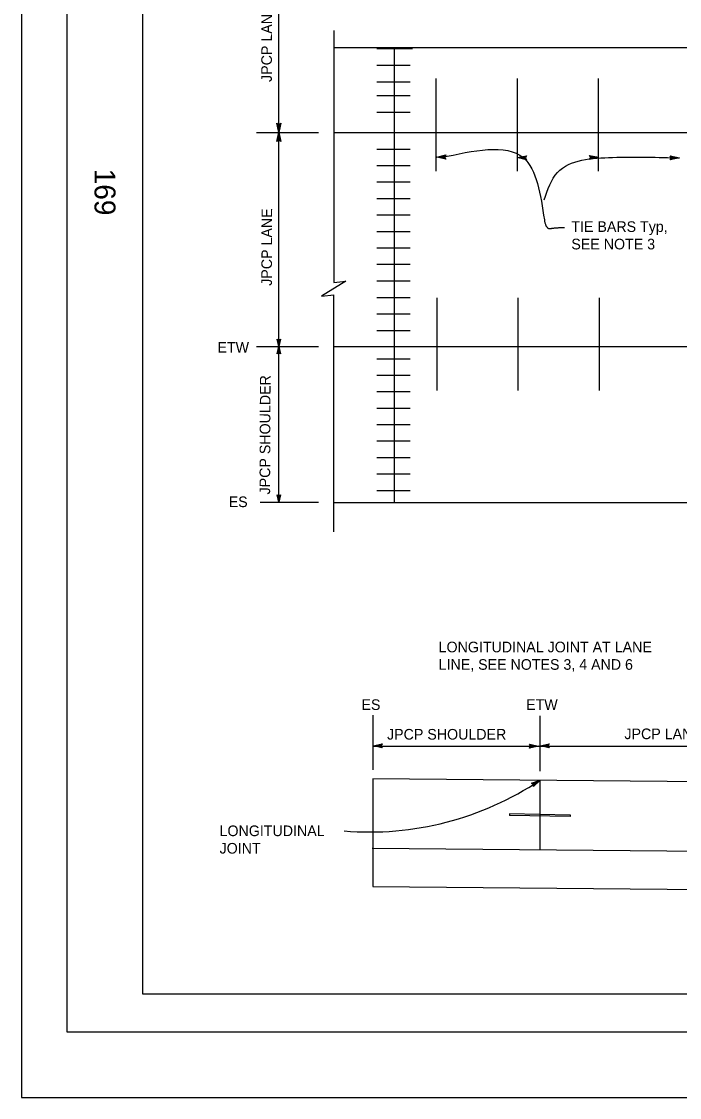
# Model space of a CAD drawing. Extents: x -894 to 866, y -472 to 714.
# Drawn here: x -894 to -461, y -472 to 236 of the extents above; entities that cross this region are included whole.
import ezdxf

# ---------------------------------------------------------------- set-up
doc = ezdxf.new("R2010")
doc.units = 0
for name, color, linetype in [('border_PLOTTING-ELEMENTS', 7, 'Continuous'), ('border_rw_22x34_Cut_Lines', 7, 'Continuous'), ('border_SHEET', 7, 'Continuous'), ('border_WITHIN-BORDER-anno', 7, 'Continuous'), ('rd_PAVEMENT', 7, 'Continuous'), ('rd_PAVEMENT-anno', 7, 'Continuous'), ('STR_Reinforcement A', 7, 'Continuous'), ('STR_Reinforcement B', 7, 'Continuous')]:
    doc.layers.add(name, color=color, linetype=linetype)

msp = doc.modelspace()

# ---------------------------------------------------------------- linework, layer by layer
at = {"layer": 'border_PLOTTING-ELEMENTS'}
for points in [[(-894.04, -472.44), (865.96, -472.44), (865.96, 713.56), (-894.04, 713.56)], [(-864.04, 670.56), (835.96, 670.56), (835.96, -429.44), (-864.04, -429.44)]]:
    msp.add_lwpolyline(points, close=True, dxfattribs=at)
at = {"layer": 'border_rw_22x34_Cut_Lines'}
msp.add_lwpolyline([(-864.04, 670.56), (835.96, 670.56), (835.96, -429.44), (-864.04, -429.44)], close=True, dxfattribs=at)
at = {"layer": 'border_SHEET'}
for p, q in [((-814.04, -404.44), (-814.04, 645.56)), ((810.96, -404.44), (-814.04, -404.44))]:
    msp.add_line(p, q, dxfattribs=at)
at = {"layer": 'rd_PAVEMENT'}
for p, q in [((-688.41, 230), (-688.41, 64.1)), ((-688.41, 219), (-302.47, 219)), ((-648.31, -80.68), (-648.31, 219)), ((-688.41, 163), (73.72, 163)), ((-680.41, 65.1), (-696.41, 55.1)), ((-688.41, 64.1), (-680.41, 65.1)), ((-696.41, 55.1), (-688.41, 56.1)), ((-688.54, 56.08), (-688.54, -100.03)), ((-688.41, 22), (73.58, 22)), ((-688.41, -80.68), (73.58, -80.68)), ((-662.61, -262.6), (-662.61, -333.52)), ((-302.57, -265.74), (-662.61, -262.6)), ((-552.61, -263.56), (-552.61, -309.56)), ((-302.97, -311.74), (-663.01, -308.59)), ((-662.61, -333.52), (-302.6, -336.66))]:
    msp.add_line(p, q, dxfattribs=at)
at = {"layer": 'rd_PAVEMENT-anno'}
for p, q in [((-724.52, -80.68), (-724.52, 561.35)), ((-739.25, 163), (-698.41, 163)), ((-725.86, 157.02), (-724.52, 163.02)), ((-724.5, 163.05), (-725.83, 169.05)), ((-725.83, 169.05), (-725.83, 169.05)), ((-725.83, 169.05), (-724.5, 168.25)), ((-724.5, 164.44), (-725.47, 168.81)), ((-724.49, 165.81), (-725.12, 168.64)), ((-724.49, 167.19), (-724.76, 168.4)), ((-724.52, 163.02), (-724.52, 163.02)), ((-724.52, 163.02), (-723.19, 157.02)), ((-724.5, 168.25), (-723.16, 169.05)), ((-723.16, 169.05), (-724.5, 163.05)), ((-723.51, 168.83), (-724.5, 164.43)), ((-724.5, 163.05), (-724.5, 163.05)), ((-723.87, 168.6), (-724.49, 165.81)), ((-724.22, 168.42), (-724.49, 167.19)), ((-723.16, 169.05), (-723.16, 169.05)), ((-724.52, 157.82), (-725.86, 157.02)), ((-725.86, 157.02), (-725.86, 157.02)), ((-725.5, 157.23), (-724.52, 161.64)), ((-725.14, 157.47), (-724.52, 160.25)), ((-724.8, 157.64), (-724.52, 158.87)), ((-724.52, 161.63), (-723.55, 157.25)), ((-724.52, 160.25), (-723.89, 157.43)), ((-724.52, 158.87), (-724.25, 157.66)), ((-723.19, 157.02), (-724.52, 157.82)), ((-723.19, 157.02), (-723.19, 157.02)), ((-620.51, 146.81), (-614.51, 148.14)), ((-614.51, 145.47), (-620.51, 146.81)), ((-620.51, 146.81), (-620.51, 146.81)), ((-614.73, 145.82), (-619.13, 146.8)), ((-619.12, 146.81), (-614.75, 147.78)), ((-617.75, 146.8), (-614.93, 147.43)), ((-614.96, 146.18), (-617.75, 146.8)), ((-616.37, 146.8), (-615.16, 147.07)), ((-615.14, 146.53), (-616.37, 146.8)), ((-614.51, 148.14), (-615.31, 146.81)), ((-615.31, 146.81), (-614.51, 145.47)), ((-614.51, 148.14), (-614.51, 148.14)), ((-614.51, 145.47), (-614.51, 145.47)), ((-567.4, 146.41), (-561.35, 147.51)), ((-561.45, 144.85), (-567.4, 146.41)), ((-567.4, 146.41), (-567.4, 146.41)), ((-561.66, 145.21), (-566.02, 146.35)), ((-566.01, 146.36), (-561.6, 147.16)), ((-564.64, 146.3), (-561.79, 146.82)), ((-561.88, 145.58), (-564.64, 146.3)), ((-563.26, 146.25), (-562.04, 146.47)), ((-562.04, 145.93), (-563.26, 146.25)), ((-561.35, 147.51), (-562.2, 146.21)), ((-562.2, 146.21), (-561.45, 144.85)), ((-561.45, 144.85), (-561.45, 144.85)), ((-561.35, 147.51), (-561.35, 147.51)), ((-519.23, 146.51), (-520.06, 147.83)), ((-520.06, 147.83), (-520.06, 147.83)), ((-520.06, 147.83), (-514.03, 146.63)), ((-514.03, 146.63), (-520, 145.16)), ((-520, 145.16), (-519.23, 146.51)), ((-520, 145.16), (-520, 145.16)), ((-519.84, 147.48), (-515.41, 146.59)), ((-515.42, 146.59), (-519.77, 145.52)), ((-519.6, 147.12), (-516.8, 146.56)), ((-516.8, 146.56), (-519.6, 145.87)), ((-519.41, 146.78), (-518.18, 146.53)), ((-518.18, 146.53), (-519.38, 146.24)), ((-514.03, 146.63), (-514.03, 146.63)), ((-465.92, 146.23), (-466.72, 147.57)), ((-466.72, 147.57), (-466.72, 147.57)), ((-466.72, 147.57), (-460.72, 146.23)), ((-460.72, 146.23), (-466.72, 144.9)), ((-466.72, 144.9), (-465.92, 146.23)), ((-466.72, 144.9), (-466.72, 144.9)), ((-466.5, 147.22), (-462.1, 146.23)), ((-462.11, 146.23), (-466.49, 145.26)), ((-463.48, 146.23), (-466.31, 145.61)), ((-466.27, 146.86), (-463.48, 146.23)), ((-466.09, 146.51), (-464.86, 146.23)), ((-464.86, 146.23), (-466.07, 145.97)), ((-460.72, 146.23), (-460.72, 146.23)), ((-739.25, 22), (-698.41, 22)), ((-725.58, 17.19), (-724.51, 21.99)), ((-724.51, 21.99), (-725.57, 26.79)), ((-725.57, 26.79), (-725.57, 26.79)), ((-725.57, 26.79), (-724.51, 26.15)), ((-724.51, 23.11), (-725.28, 26.61)), ((-724.5, 24.2), (-725, 26.46)), ((-724.5, 25.31), (-724.72, 26.28)), ((-724.51, 26.15), (-723.43, 26.79)), ((-723.43, 26.79), (-724.51, 21.99)), ((-724.51, 21.99), (-724.51, 21.99)), ((-724.51, 21.99), (-724.51, 21.99)), ((-724.51, 21.99), (-723.45, 17.19)), ((-723.72, 26.62), (-724.5, 23.1)), ((-724.01, 26.43), (-724.5, 24.2)), ((-724.28, 26.29), (-724.5, 25.31)), ((-723.43, 26.79), (-723.43, 26.79)), ((-724.51, 17.83), (-725.58, 17.19)), ((-725.58, 17.19), (-725.58, 17.19)), ((-725.3, 17.37), (-724.51, 20.89)), ((-725.01, 17.55), (-724.51, 19.78)), ((-724.73, 17.69), (-724.51, 18.68)), ((-724.51, 20.88), (-723.73, 17.38)), ((-724.51, 19.78), (-724.01, 17.52)), ((-724.51, 18.68), (-724.3, 17.71)), ((-723.45, 17.19), (-724.51, 17.83)), ((-723.45, 17.19), (-723.45, 17.19)), ((-724.51, -80.39), (-725.58, -75.59)), ((-725.58, -75.59), (-725.58, -75.59)), ((-725.58, -75.59), (-724.51, -76.23)), ((-724.52, -79.28), (-725.29, -75.78)), ((-724.51, -78.18), (-725.01, -75.92)), ((-724.51, -77.07), (-724.73, -76.11)), ((-724.51, -76.23), (-723.44, -75.59)), ((-723.44, -75.59), (-724.51, -80.39)), ((-723.73, -75.76), (-724.51, -79.28)), ((-724.01, -75.95), (-724.51, -78.18)), ((-724.29, -76.09), (-724.51, -77.07)), ((-723.44, -75.59), (-723.44, -75.59)), ((-736.78, -80.44), (-698.41, -80.44)), ((-724.51, -80.39), (-724.51, -80.39)), ((-662.61, -220.75), (-662.61, -256.8)), ((-552.61, -221.06), (-552.61, -257.48)), ((-656.51, -239.7), (-656.51, -239.7)), ((-559.44, -239.74), (-559.44, -239.74)), ((-546.44, -239.7), (-546.44, -239.7)), ((-662.61, -241.01), (-302.01, -241.01)), ((-662.42, -241), (-662.42, -241)), ((-656.51, -242.32), (-656.51, -242.32)), ((-559.44, -242.37), (-559.44, -242.37)), ((-553.54, -241.06), (-553.54, -241.06)), ((-552.35, -241), (-552.35, -241)), ((-546.44, -242.32), (-546.44, -242.32)), ((-558.25, -265.5), (-558.25, -265.5)), ((-556.87, -267.74), (-556.87, -267.74)), ((-552.53, -263.53), (-552.53, -263.53))]:
    msp.add_line(p, q, dxfattribs=at)
for points in [[(-656.51, -242.32), (-662.42, -241), (-656.51, -239.69), (-656.72, -240.04), (-661.05, -241), (-656.72, -241.97), (-656.93, -241.62), (-659.7, -241.01), (-656.93, -240.39), (-657.14, -240.74), (-658.34, -241.01), (-657.14, -241.28), (-657.3, -241), (-656.51, -239.69), (-657.3, -241)], [(-559.44, -239.74), (-553.54, -241.06), (-559.44, -242.37), (-559.23, -242.02), (-554.9, -241.07), (-559.23, -240.09), (-559.02, -240.44), (-556.25, -241.06), (-559.02, -241.67), (-558.81, -241.32), (-557.61, -241.06), (-558.81, -240.79), (-558.65, -241.06), (-559.44, -242.37), (-558.65, -241.06)], [(-546.44, -242.32), (-552.35, -241), (-546.44, -239.69), (-546.65, -240.04), (-550.98, -241), (-546.65, -241.97), (-546.86, -241.62), (-549.63, -241.01), (-546.86, -240.39), (-547.07, -240.74), (-548.27, -241.01), (-547.07, -241.28), (-547.23, -241), (-546.44, -239.69), (-547.23, -241)], [(-558.25, -265.5), (-552.53, -263.53), (-556.87, -267.74), (-556.88, -267.33), (-553.69, -264.25), (-557.89, -265.69), (-557.53, -265.87), (-554.84, -264.95), (-556.88, -266.92), (-556.88, -266.52), (-556, -265.66), (-557.17, -266.06), (-556.89, -266.21), (-556.87, -267.74), (-556.89, -266.21)]]:
    msp.add_lwpolyline(points, close=True, dxfattribs=at)
msp.add_arc((-664.65, -96.17), 201.44, 265.17755, 303.76546, dxfattribs=at)
for points in [[(-617.7, 146.38), (-563.6, 146.38), (-549.68, 105.43)], [(-549.75, 118.56), (-540.97, 136.69), (-504.83, 146.54), (-460.72, 146.23)]]:
    msp.add_spline(points, degree=3, dxfattribs=at)
msp.add_open_spline([(-549.68, 105.43), (-548.68, 99.06), (-542.54, 100.37), (-536.38, 100.37)], degree=2, dxfattribs=at)
at = {"layer": 'STR_Reinforcement A'}
for p, q in [((-660.13, 218.22), (-636.61, 218.22)), ((-660.13, 218.22), (-638.09, 218.22)), ((-660.13, 207.21), (-638.09, 207.21)), ((-660.13, 196.38), (-638.09, 196.38)), ((-660.13, 187.25), (-638.09, 187.25)), ((-660.13, 176.42), (-638.09, 176.42)), ((-660.13, 152.03), (-638.09, 152.03)), ((-660.13, 141.2), (-638.09, 141.2)), ((-660.13, 130.36), (-638.09, 130.36)), ((-660.13, 130.36), (-638.09, 130.36)), ((-660.13, 119.53), (-638.09, 119.53)), ((-660.13, 119.53), (-638.09, 119.53)), ((-660.13, 108.7), (-638.09, 108.7)), ((-660.13, 108.7), (-638.09, 108.7)), ((-660.13, 97.86), (-638.09, 97.86)), ((-660.13, 87.03), (-638.09, 87.03)), ((-660.13, 76.19), (-638.09, 76.19)), ((-660.13, 65.36), (-638.09, 65.36)), ((-660.13, 65.32), (-638.09, 65.32)), ((-660.13, 54.29), (-638.09, 54.29)), ((-660.13, 43.46), (-638.09, 43.46)), ((-660.13, 32.62), (-638.09, 32.62)), ((-660.13, 32.58), (-638.09, 32.58)), ((-660.13, 14), (-638.09, 14)), ((-660.13, 3.16), (-638.09, 3.16)), ((-660.13, -7.67), (-638.09, -7.67)), ((-660.13, -18.51), (-638.09, -18.51)), ((-660.13, -29.34), (-638.09, -29.34)), ((-660.13, -40.17), (-638.09, -40.17)), ((-660.13, -51.01), (-638.09, -51.01)), ((-660.13, -61.84), (-638.09, -61.84)), ((-660.13, -72.68), (-638.09, -72.68)), ((-532.61, -286.44), (-572.61, -285.75)), ((-572.61, -285.75), (-572.61, -286.75)), ((-532.61, -287.44), (-572.61, -286.75)), ((-532.61, -286.41), (-532.61, -287.41))]:
    msp.add_line(p, q, dxfattribs=at)
at = {"layer": 'STR_Reinforcement B'}
for p, q in [((-620.84, 137.48), (-620.84, 198.48)), ((-567.44, 137.48), (-567.44, 198.48)), ((-514.05, 137.48), (-514.05, 198.48)), ((-514.05, 137.48), (-514.05, 198.48)), ((-514.05, 137.48), (-514.05, 198.48)), ((-620.25, -6.93), (-620.25, 54.06)), ((-566.85, -6.93), (-566.85, 54.06)), ((-513.46, -6.93), (-513.46, 54.06)), ((-513.46, -6.93), (-513.46, 54.06)), ((-513.46, -6.93), (-513.46, 54.06))]:
    msp.add_line(p, q, dxfattribs=at)

# ---------------------------------------------------------------- texts
at = {"layer": 'border_WITHIN-BORDER-anno'}
msp.add_text('169', height=13.779, rotation=270, dxfattribs=at).set_placement((-845.95, 139.09))
at = {"layer": 'rd_PAVEMENT-anno'}
for s, p in [('JPCP LANE(S)', (-729.17, 196.23)), ('JPCP LANE', (-729.14, 61.98)), ('JPCP SHOULDER', (-730.3, -75.39))]:
    msp.add_text(s, height=7, rotation=89.79184, dxfattribs=at).set_placement(p)
for s, p in [('TIE BARS Typ,', (-531.9, 97.48)), ('SEE NOTE 3', (-531.9, 85.98)), ('ETW', (-764.99, 17.98)), ('ES', (-757.59, -83.72)), ('LONGITUDINAL JOINT AT LANE', (-619.31, -179.33)), ('LINE, SEE NOTES 3, 4 AND 6', (-619.31, -190.83)), ('ES', (-670.12, -217.26)), ('ETW', (-561.69, -217.26)), ('JPCP SHOULDER', (-653.3, -236.79)), ('JPCP LANE', (-496.94, -236.51)), ('LONGITUDINAL', (-763.59, -300.35)), ('JOINT', (-763.59, -311.85))]:
    msp.add_text(s, height=7, dxfattribs=at).set_placement(p)

doc.saveas('drawing.dxf')
